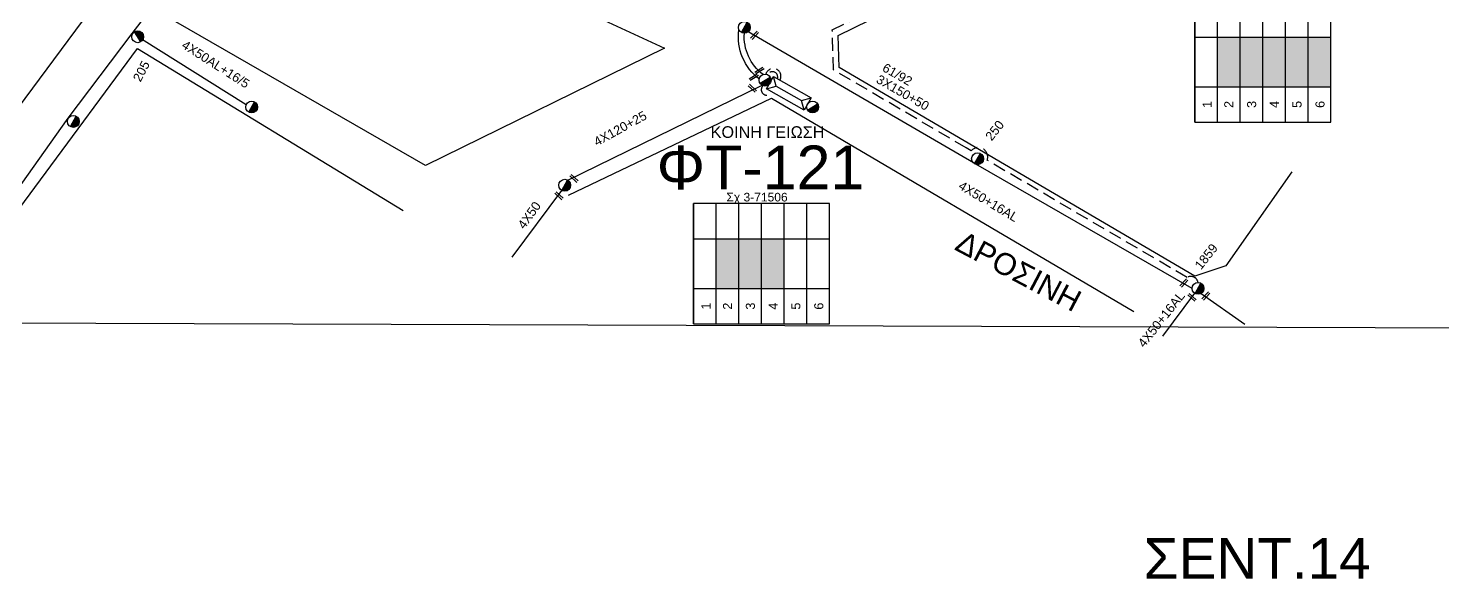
# Model space of a CAD drawing. Header units: millimetres. Extents: x 3156 to 5307, y 1191 to 2273.
# Drawn here: x 3960.3 to 4241.2, y 1191.2 to 1300.4 of the extents above; entities that cross this region are included whole.
import ezdxf
from ezdxf.enums import TextEntityAlignment as Align

# ---------------------------------------------------------------- set-up
doc = ezdxf.new("R2010")
doc.units = ezdxf.units.MM
doc.linetypes.add('DASHED', pattern=[19.05, 12.7, -6.35])
for name, color, linetype in [('Άγνωστα', 7, 'Continuous'), ('Ασφαλειοκιβώτια Χ.Τ 6 αναχωρήσεων', 7, 'Continuous'), ('Γυμνά εναέρια ΧΤ και ΦΟΠ (3Φ)   4x50+16AL', 7, 'Continuous'), ('Επιγραφές - Σχήματα', 7, 'Continuous'), ('Καλώδια ΧΤ   3x150+50CU', 7, 'DASHED'), ('Καλώδια ΧΤ   4x50AL', 7, 'DASHED'), ('Μηχανική τομή', 7, 'Continuous'), ('Στύλος ΦΜ', 7, 'Continuous'), ('Στύλος ΦΜ @ 1', 7, 'Continuous'), ('Συνεστραμμένα ΧΤ   4x120+25 AL', 7, 'SYN_LINE'), ('Υποσταθμός εναέριος 2 στύλων', 7, 'Continuous'), ('Υποσταθμός πόλεως', 7, 'Continuous'), ('Υπόβαθρο ΔΕΗ', 7, 'Continuous')]:
    doc.layers.add(name, color=color, linetype=linetype)
doc.styles.add('arial', font='arial.ttf')
doc.styles.get("Standard").update_dxf_attribs({"font": 'arial.ttf'})
doc.linetypes.add('SYN_LINE', pattern='A,0.5,-0.0001,["/\\/\\/\\/",Standard,S=0.1,R=0,X=0,Y=-0.05],-0.25', length=0.7501)

# ---------------------------------------------------------------- blocks, each defined once
blk = doc.blocks.new('ΥΠΑΡΧΩΝ ΤΣΙΜΕΝΤΕΝΙΟΣ ΣΤΥΛΟΣ')
at = {"layer": 'Στύλος ΦΜ'}
blk.add_hatch(color=7, dxfattribs=at).paths.add_polyline_path([(-1.29, -2.28, 0.574793), (2.62, 0, 0.268822), (1.3, 2.27)])
at = {"layer": 'Στύλος ΦΜ', "color": 7}
blk.add_line((-1.29, -2.28), (1.3, 2.27), dxfattribs=at)
blk.add_circle((0, 0), 2.62, dxfattribs=at)
at = {"layer": 'Στύλος ΦΜ', "flags": 4}
for tag, p in [('ΤΥΠΟΣ', (-4.91, 3.03)), ('ΑΡΙΘΜΟΣ', (-4.68, 8.05))]:
    blk.add_attdef(tag, p, '', height=4, dxfattribs=at)
blk = doc.blocks.new('ΥΠΟΣΤΑΘΜΟΣ ΕΝΑΕΡΙΟΣ ΕΠΙ 2 ΣΤΥΛΩΝ')
at = {"layer": 'Υποσταθμός εναέριος 2 στύλων', "linetype": 'Continuous'}
for points in [[(-11.97, -2.11, 0.574793), (-8.45, -0.07, 0.268822), (-9.64, 1.98)], [(9.68, -2.15, 0.574793), (13.19, -0.1, 0.268822), (12.01, 1.95)]]:
    blk.add_hatch(color=256, dxfattribs=at).paths.add_polyline_path(points)
for p, q in [((-11.97, -2.11), (-9.64, 1.98)), ((9.68, -2.15), (12.01, 1.95))]:
    blk.add_line(p, q, dxfattribs=at)
for centre in [(-10.81, -0.07), (10.84, -0.1)]:
    blk.add_circle(centre, 2.36, dxfattribs=at)
at = {"layer": 'Υποσταθμός πόλεως', "linetype": 'Continuous', "ltscale": 40}
blk.add_lwpolyline([(-8.57, 2.82), (8.57, 2.82), (8.57, -2.82), (-8.57, -2.82)], close=True, dxfattribs=at)
for points in [[(-5.75, 0), (-8.57, 2.82)], [(-8.57, -2.82), (-5.75, 0)], [(-5.75, 0), (5.75, 0)], [(5.75, 0), (8.57, 2.82)], [(8.57, -2.82), (5.75, 0)]]:
    blk.add_lwpolyline(points, dxfattribs=at)
at = {"layer": 'Υποσταθμός εναέριος 2 στύλων', "ltscale": 40, "flags": 1}
for tag, p in [('ΜΕΤΑΣΧΗΜΑΤΙΣΜΟΣ', (14.09, 2.51)), ('ΙΣΧΥΣ', (14.07, -0.28)), ('ΑΡΙΘΜΟΣ', (14.19, -3))]:
    blk.add_attdef(tag, p, '', height=1.8, dxfattribs=at)
blk = doc.blocks.new('ΜΗΧΑΝΙΚΗ ΤΟΜΗ')
at = {"layer": 'Μηχανική τομή', "ltscale": 40}
for p, q in [((-1.89, 0.78), (1.89, 0.78)), ((1.89, 0), (-1.89, 0))]:
    blk.add_line(p, q, dxfattribs=at)
blk = doc.blocks.new('ΑΣΦΑΛΕΙΟΚΙΒΩΤΙΟ ΥΠΟΣΤΑΘΜΟΥ 6 ΑΝΑΧΩΡΗΣΕΩΝ')
at = {"layer": 'Ασφαλειοκιβώτια Χ.Τ 6 αναχωρήσεων', "ltscale": 40}
for p, q in [((-23.91, 27), (23.91, 27)), ((-9.83, 27), (-9.83, -27)), ((9.83, 27), (9.83, -27)), ((-23.91, 18), (23.91, 18)), ((-23.91, 9), (23.91, 9)), ((-23.91, 0), (23.91, 0)), ((-23.91, -9), (23.91, -9)), ((-23.91, -18), (23.91, -18))]:
    blk.add_line(p, q, dxfattribs=at)
at = {"layer": 'Ασφαλειοκιβώτια Χ.Τ 6 αναχωρήσεων'}
blk.add_lwpolyline([(-23.91, -27), (23.91, -27), (23.91, 27), (-23.91, 27)], close=True, dxfattribs=at)
for s, p in [('1', (-18.23, 20.26)), ('2', (-18.23, 11.69)), ('3', (-18.23, 2.62)), ('4', (-18.23, -6.41)), ('5', (-18.23, -15.42)), ('6', (-18.23, -24.55))]:
    blk.add_text(s, height=3.6, dxfattribs=at).set_placement(p)
at = {"layer": 'Ασφαλειοκιβώτια Χ.Τ 6 αναχωρήσεων', "ltscale": 40}
for tag, height, p in [('ΟΝΟΜΑ', 5, (-0.27, 31.68)), ('ΚΕΙΜΕΝΟ 1', 2, (16.95, 22.41)), ('ΚΕΙΜΕΝΟ 2', 2, (16.95, 13.71)), ('ΚΕΙΜΕΝΟ 3', 2, (16.95, 4.31)), ('ΚΕΙΜΕΝΟ 4', 2, (16.95, -4.67)), ('ΚΕΙΜΕΝΟ 5', 2, (16.95, -13.51)), ('ΚΕΙΜΕΝΟ 6', 2, (16.95, -22.43)), ('ΣΧ', 2, (-0.21, -29.21))]:
    blk.add_attdef(tag, text='', height=height, dxfattribs=at).set_placement(p, align=Align.MIDDLE_CENTER)

msp = doc.modelspace()

# ---------------------------------------------------------------- hatches: boundary and pattern name
at = {"layer": 'Ασφαλειοκιβώτια Χ.Τ 6 αναχωρήσεων'}
for color, points in [(1, [(4200.96, 1298.6), (4196.46, 1298.6), (4196.46, 1288.77), (4200.96, 1288.77)]), (173, [(4205.46, 1298.6), (4200.96, 1298.6), (4200.96, 1288.77), (4205.46, 1288.77)]), (62, [(4209.96, 1298.6), (4205.46, 1298.6), (4205.46, 1288.77), (4209.96, 1288.77)]), (30, [(4214.46, 1298.6), (4209.96, 1298.6), (4209.96, 1288.77), (4214.46, 1288.77)]), (151, [(4218.96, 1298.6), (4214.46, 1298.6), (4214.46, 1288.77), (4218.96, 1288.77)]), (85, [(4101.4, 1258.57), (4096.9, 1258.57), (4096.9, 1248.74), (4101.4, 1248.74)]), (1, [(4105.9, 1258.57), (4101.4, 1258.57), (4101.4, 1248.74), (4105.9, 1248.74)]), (27, [(4110.4, 1258.57), (4105.9, 1258.57), (4105.9, 1248.74), (4110.4, 1248.74)])]:
    msp.add_hatch(color=color, dxfattribs=at).paths.add_polyline_path(points)

# ---------------------------------------------------------------- linework, layer by layer
at = {"layer": 'Γυμνά εναέρια ΧΤ και ΦΟΠ (3Φ)   4x50+16AL', "color": 173, "ltscale": 0.2}
msp.add_line((4191.9, 1247.8), (4185.54, 1239.27), dxfattribs=at)
at = {"layer": 'Γυμνά εναέρια ΧΤ και ΦΟΠ (3Φ)   4x50+16AL', "color": 1}
for points in [[(3947.55, 1253.51), (3968.19, 1282.52), (3980.88, 1299.36), (3996.7, 1319.9), (4008.28, 1333.59)], [(3982.76, 1298.26), (4003.51, 1285.24)]]:
    msp.add_lwpolyline(points, dxfattribs=at)
at = {"layer": 'Γυμνά εναέρια ΧΤ και ΦΟΠ (3Φ)   4x50+16AL', "color": 151, "ltscale": 40}
msp.add_lwpolyline([(4191.43, 1248.76), (4147.98, 1273.64), (4103.26, 1299.66)], dxfattribs=at)
at = {"layer": 'Γυμνά εναέρια ΧΤ και ΦΟΠ (3Φ)   4x50+16AL', "color": 151}
msp.add_lwpolyline([(4193.22, 1247.73), (4201.88, 1241.64)], dxfattribs=at)
at = {"layer": 'Καλώδια ΧΤ   3x150+50CU', "color": 173, "ltscale": 0.2}
msp.add_lwpolyline([(4192.61, 1249.94, 0.515405), (4190.42, 1250.94), (4150.72, 1274.18, 0.833089), (4147.54, 1276.06), (4146.58, 1276.63), (4120.18, 1292.11), (4119.96, 1300.06), (4168.85, 1323.86, -0.518434), (4170.97, 1328.63), (4178.92, 1331.62)], format="xyb", dxfattribs=at)
at = {"layer": 'Καλώδια ΧΤ   3x150+50CU', "color": 85, "ltscale": 0.2}
msp.add_arc((4108.24, 1290.87), 1.52, 328.9785, 168.0404, dxfattribs=at)
at = {"layer": 'Καλώδια ΧΤ   3x150+50CU', "color": 1, "ltscale": 0.2}
msp.add_arc((4108.05, 1290.69), 1.07, 341.0017, 154.5388, dxfattribs=at)
at = {"layer": 'Καλώδια ΧΤ   3x150+50CU', "color": 27, "ltscale": 0.2}
msp.add_arc((4106.93, 1288.17), 1.08, 137.3103, 335.3391, dxfattribs=at)
at = {"layer": 'Καλώδια ΧΤ   4x50AL', "color": 27, "linetype": 'SYN_LINE', "ltscale": 15}
msp.add_lwpolyline([(4056.38, 1254.93), (4066.23, 1268.21)], dxfattribs=at)
at = {"layer": 'Συνεστραμμένα ΧΤ   4x120+25 AL', "color": 1, "linetype": 'SYN_LINE', "ltscale": 11}
msp.add_lwpolyline([(4105.53, 1290.26, -0.273726), (4101.42, 1300.04, -0.254426)], format="xyb", dxfattribs=at)
at = {"layer": 'Συνεστραμμένα ΧΤ   4x120+25 AL', "color": 85, "linetype": 'SYN_LINE', "ltscale": 11}
msp.add_lwpolyline([(4106.23, 1291.19, -0.254426), (4102.49, 1299.38, 0.707)], format="xyb", dxfattribs=at)
at = {"layer": 'Συνεστραμμένα ΧΤ   4x120+25 AL', "color": 27, "ltscale": 20}
msp.add_lwpolyline([(4067.4, 1270.25), (4106.05, 1289.05)], dxfattribs=at)
at = {"layer": 'Υπόβαθρο ΔΕΗ', "linetype": 'Continuous', "ltscale": 0.2}
msp.add_line((3229.69, 1244.31), (5245.14, 1237.65), dxfattribs=at)
at = {"layer": 'Υπόβαθρο ΔΕΗ'}
for points in [[(4211.27, 1271.89), (4198.12, 1253.22), (4191.96, 1251.17), (4121.31, 1292.61), (4121.11, 1298.97), (4177, 1326.34), (4243.34, 1338.03), (4264.49, 1283.87), (4259.16, 1273.75)], [(4039.14, 1273.11), (3987.36, 1302.91), (4009.14, 1332.21), (4086.62, 1296.41), (4039.14, 1273.11)], [(3929.9, 1246.57), (3926.23, 1248.58), (3944.24, 1317), (3970.98, 1301.75), (3929.9, 1246.57)], [(3943.33, 1244.26), (3981.92, 1296.36), (4034.72, 1264.2)], [(4067.57, 1267.24), (4107.87, 1286.48), (4179.84, 1244.19)]]:
    msp.add_lwpolyline(points, dxfattribs=at)

# ---------------------------------------------------------------- block references
at = {"layer": 'Ασφαλειοκιβώτια Χ.Τ 6 αναχωρήσεων', "xscale": 0.5, "yscale": 0.5, "zscale": 0.5, "rotation": 90}
for p in [(4205.46, 1293.68), (4105.9, 1253.65)]:
    msp.add_blockref('ΑΣΦΑΛΕΙΟΚΙΒΩΤΙΟ ΥΠΟΣΤΑΘΜΟΥ 6 ΑΝΑΧΩΡΗΣΕΩΝ', p, dxfattribs=at)
at = {"layer": 'Μηχανική τομή'}
for p, xscale, yscale, zscale, rotation in [((4104.67, 1298.81), 0.499999999998945, 0.499999999998945, 0.499999999998945, 47.24732789998908), ((4105.6, 1291.82), 0.4999999999992656, 0.4999999999992656, 0.4999999999992656, 32.03888983574766), ((4104.47, 1290.53), 0.4999999999992656, 0.4999999999992656, 0.4999999999992656, 32.03888983574766), ((4104.2, 1288.61), 0.4999999999990222, 0.4999999999990222, 0.4999999999990222, 137.2473278999795), ((4068.81, 1270.71), 0.4999999999990222, 0.4999999999990222, 0.4999999999990222, 137.2473278999795), ((4065.82, 1267.29), 0.4999999999990222, 0.4999999999990222, 0.4999999999990222, 137.2473278999795), ((4189.94, 1249.69), 0.499999999998945, 0.499999999998945, 0.499999999998945, 47.24732789998908), ((4191.54, 1247.12), 0.499999999998945, 0.499999999998945, 0.499999999998945, 137.2473278999891), ((4194.31, 1247.11), 0.499999999998945, 0.499999999998945, 0.499999999998945, 47.24732789998908)]:
    msp.add_blockref('ΜΗΧΑΝΙΚΗ ΤΟΜΗ', p, dxfattribs=dict(at, xscale=xscale, yscale=yscale, zscale=zscale, rotation=rotation))
at = {"layer": 'Στύλος ΦΜ @ 1', "ltscale": 40, "xscale": 0.4499999999998181, "yscale": 0.4499999999998181, "zscale": 0.4499999999998181}
for p in [(4102.49, 1300.55), (4004.63, 1284.74), (3969.21, 1281.88), (4148.82, 1274.48), (4066.81, 1269.23), (4192.61, 1248.76)]:
    msp.add_blockref('ΥΠΑΡΧΩΝ ΤΣΙΜΕΝΤΕΝΙΟΣ ΣΤΥΛΟΣ', p, dxfattribs=at)
at = {"layer": 'Στύλος ΦΜ @ 1', "ltscale": 40}
ref = msp.add_blockref('ΥΠΑΡΧΩΝ ΤΣΙΜΕΝΤΕΝΙΟΣ ΣΤΥΛΟΣ', (3981.99, 1298.69), dxfattribs=dict(at, xscale=0.4499999999996744, yscale=0.4499999999996744, zscale=0.4499999999996744, rotation=62.44793324683224))
ref.add_attrib('ΤΥΠΟΣ', '205', (3982.54, 1289.58), dxfattribs={"layer": '', "height": 1.8, "rotation": 62.4479, "flags": 4})
at = {"layer": 'Υποσταθμός εναέριος 2 στύλων', "xscale": 0.4999999999998722, "yscale": 0.4999999999998722, "zscale": 0.4999999999998722, "rotation": 330.5786892275641}
msp.add_blockref('ΥΠΟΣΤΑΘΜΟΣ ΕΝΑΕΡΙΟΣ ΕΠΙ 2 ΣΤΥΛΩΝ', (4111.34, 1287.46), dxfattribs=at)

# ---------------------------------------------------------------- texts
at = {"layer": 'Άγνωστα', "ltscale": 40, "char_height": 1.8, "width": 43.5158, "attachment_point": 1, "style": 'arial'}
for s, insert, rotation in [('4X50AL+16/5', (3991.52, 1298.11), 327.5149), ('61/92', (4130.61, 1293.56), 330.2295), ('3X150+50', (4129.41, 1291.25), 330.2295), ('4X120+25', (4072.34, 1278.49), 28.9219), ('4X50', (4057.32, 1261.42), 54.4563)]:
    msp.add_mtext(s, dxfattribs=dict(at, insert=insert, rotation=rotation))
at = {"layer": 'Γυμνά εναέρια ΧΤ και ΦΟΠ (3Φ)   4x50+16AL', "ltscale": 40, "char_height": 1.8, "width": 43.5158, "attachment_point": 1, "style": 'arial'}
for s, insert, rotation in [('250', (4150.2, 1279.01), 51.61), ('4X50+16AL', (4145.77, 1270.17), 329.2424), ('1859', (4191.78, 1253.45), 51.61), ('4X50+16AL', (4180.5, 1238), 51.61)]:
    msp.add_mtext(s, dxfattribs=dict(at, insert=insert, rotation=rotation))
at = {"layer": 'Επιγραφές - Σχήματα', "color": 190, "insert": (4095.8, 1280.93), "char_height": 2.3012, "width": 23.0981, "attachment_point": 1}
msp.add_mtext('KOINH ΓΕΙΩΣΗ', dxfattribs=at)
at = {"layer": 'Επιγραφές - Σχήματα', "color": 7, "insert": (4098.93, 1267.72), "char_height": 1.711, "width": 15.1426, "attachment_point": 1}
msp.add_mtext('Σχ 3-71506', dxfattribs=at)
at = {"layer": 'Υπόβαθρο ΔΕΗ', "attachment_point": 1, "style": 'arial'}
for s, insert, char_height, width in [('{\\H1.083x; ΦT-121}', (4081.69, 1277.11), 8, 92.0926), ('{\\H1.083x;ΣΕΝΤ.14}', (4181.81, 1199.21), 7.4305, 85.5373)]:
    msp.add_mtext(s, dxfattribs=dict(at, insert=insert, char_height=char_height, width=width))
at = {"layer": 'Υπόβαθρο ΔΕΗ', "insert": (4146.06, 1260.36), "char_height": 4, "width": 15.4743, "attachment_point": 1, "rotation": 332.2001, "style": 'arial'}
msp.add_mtext('{\\H1.083x;ΔPOΣINH}', dxfattribs=at)

doc.saveas('drawing.dxf')
